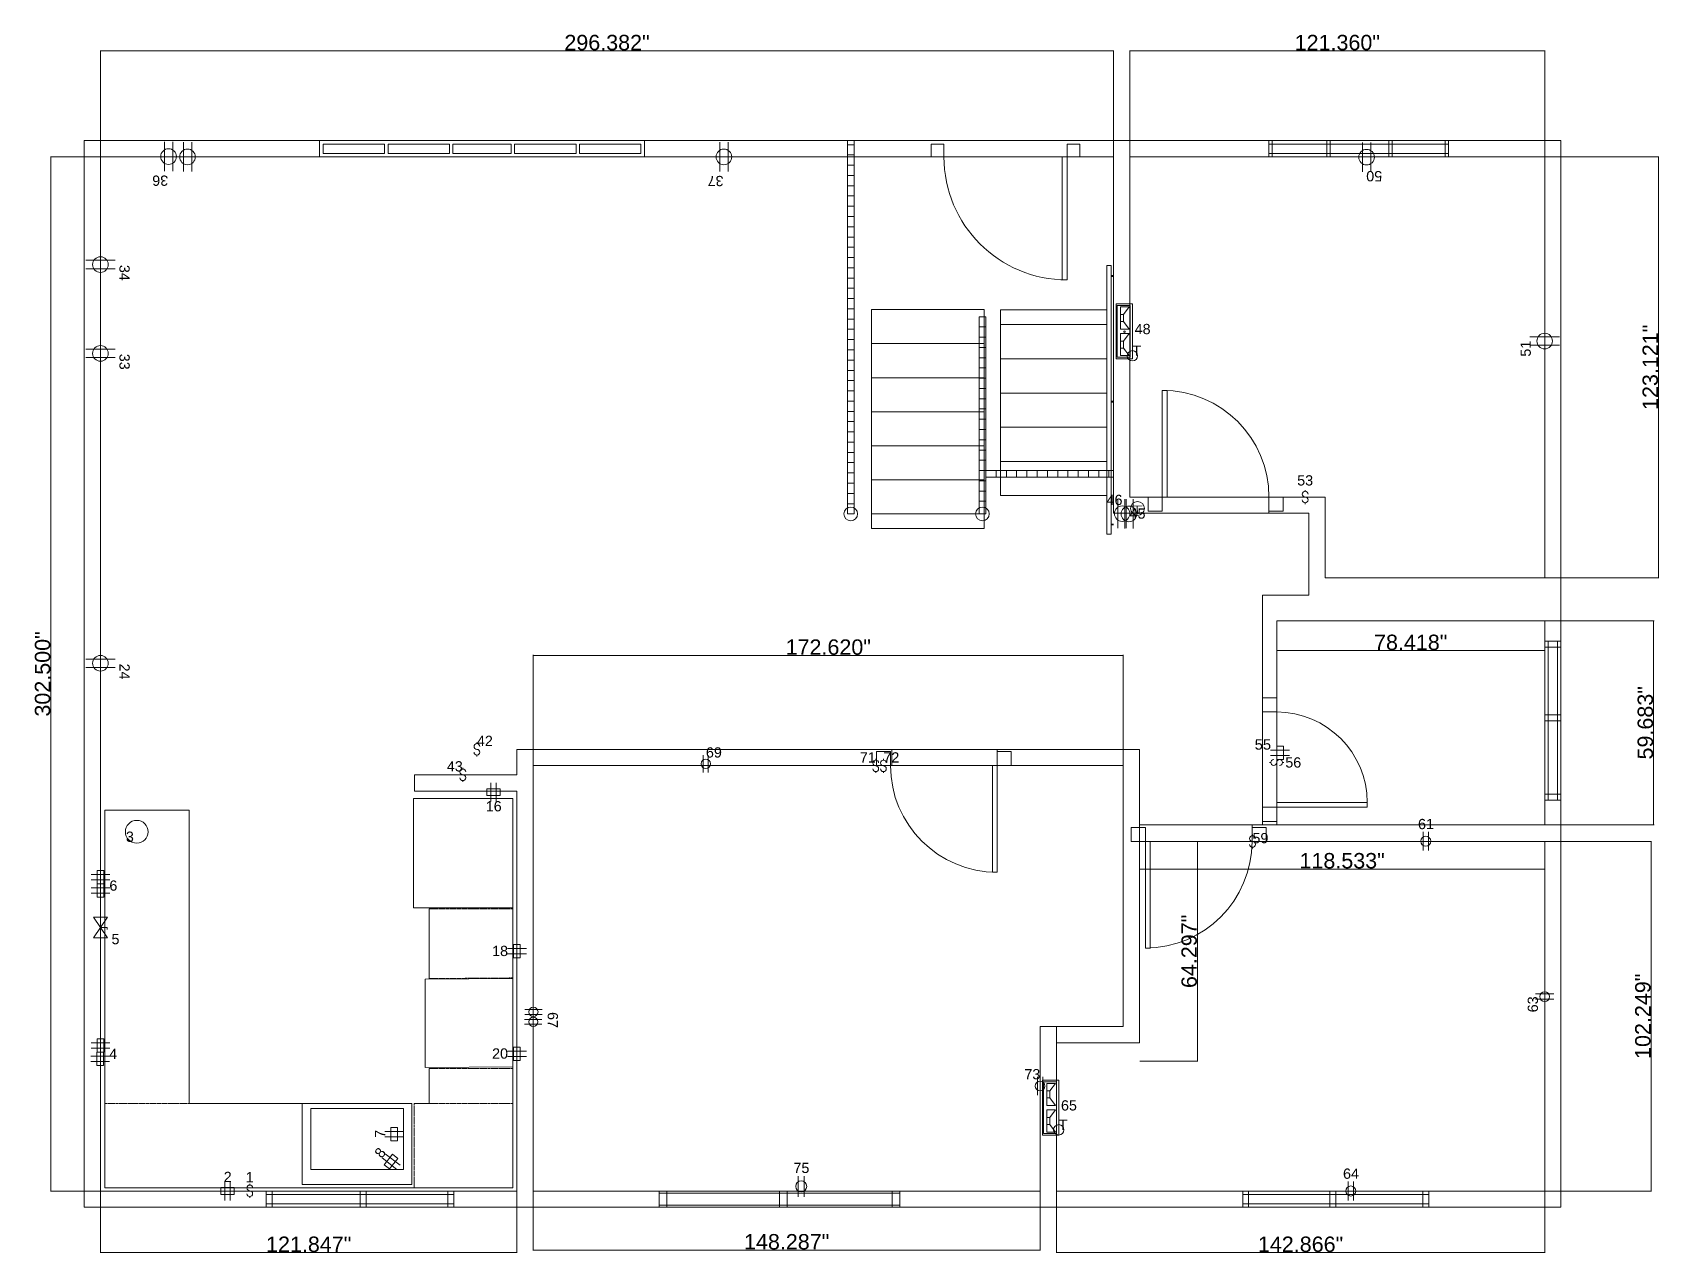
# Model space of a CAD drawing. Header units: feet. Extents: x -207319 to 456, y -19 to 544987.
# Drawn here: x -19.9 to 456.3, y -18.5 to 338.9 of the extents above; entities outside this region: 1.
import ezdxf
from ezdxf.enums import TextEntityAlignment as Align

# ---------------------------------------------------------------- set-up
doc = ezdxf.new("R2010")
doc.units = ezdxf.units.FT
doc.header["$MEASUREMENT"] = 0
doc.linetypes.add('CENTER2', pattern=[1.125, 0.75, -0.125, 0.125, -0.125])
for name, color, linetype, lineweight in [('A201-doors', 7, 'Continuous', 9), ('A201-wall-dimensions', 7, 'Continuous', 9), ('A201-walls', 7, 'Continuous', 9), ('A201-windows', 7, 'Continuous', 9), ('banister-handrail-stairs', 7, 'Continuous', 9), ('block-kitchen-sink-stove', 7, 'Continuous', 9), ('E101-First-Floor-Duplex', 7, 'Continuous', 9), ('E201-2nd-Floor-Duplex', 7, 'Continuous', 9)]:
    doc.layers.add(name, color=color, linetype=linetype, lineweight=lineweight)
doc.styles.add('Dimtext', font='Arial.ttf', dxfattribs={"height": 0.3125})
doc.styles.add('Reg', font='Arial.ttf', dxfattribs={"height": 3})
doc.dimstyles.new('Akhara', dxfattribs={"dimtxt": 0.125, "dimasz": 0.125, "dimexe": 0.125, "dimexo": 0.0625, "dimgap": 0.1, "dimtad": 1, "dimtoh": 1, "dimdec": 3, "dimzin": 3, "dimdsep": 46, "dimtxsty": 'Reg', "dimcen": 0.125, "dimdle": 0.125, "dimclrd": 256, "dimclre": 256, "dimclrt": 256, "dimazin": 2, "dimtfac": 1, "dimtdec": 3, "dimtofl": 0, "dimtmove": 1, "dimatfit": 3, "dimfxl": 1, "dimfrac": 1, "dimtolj": 1, "dimtzin": 0, "dimlwd": -1, "dimlwe": -1, "dimarcsym": 0})

# ---------------------------------------------------------------- blocks, each defined once
blk = doc.blocks.new('door-28w')
at = {"layer": 'A201-doors'}
for points in [[(78, 1095.69), (79.37, 1095.69), (79.37, 1122.19), (78, 1122.19)], [(47.37, 1091.56), (51.5, 1091.56), (51.5, 1095.69), (47.37, 1095.69)], [(79.37, 1091.56), (83.5, 1091.56), (83.5, 1095.69), (79.37, 1095.69)]]:
    blk.add_lwpolyline(points, close=True, dxfattribs=at)
blk.add_arc((78, 1095.69), 26.5, 90, 180, dxfattribs=at)
blk = doc.blocks.new('frontdoor')
for points in [[(1289.13, -81.73), (1290.5, -81.73), (1290.5, -45.73), (1289.13, -45.73)], [(1250.75, -85.48), (1254.5, -85.48), (1254.5, -81.73), (1250.75, -81.73)], [(1290.5, -85.48), (1294.25, -85.48), (1294.25, -81.73), (1290.5, -81.73)]]:
    blk.add_lwpolyline(points, close=True)
blk.add_arc((1290.5, -81.73), 36, 90, 180)
blk = doc.blocks.new('door4papa')
at = {"layer": 'A201-doors'}
for points in [[(1329.14, 118.25), (1330.52, 118.25), (1330.52, 149.45), (1329.14, 149.45)], [(1295.19, 114.13), (1299.32, 114.13), (1299.32, 118.25), (1295.19, 118.25)], [(1330.52, 114.13), (1334.64, 114.13), (1334.64, 118.25), (1330.52, 118.25)]]:
    blk.add_lwpolyline(points, close=True, dxfattribs=at)
blk.add_arc((1330.52, 118.25), 31.2, 90, 180, dxfattribs=at)
blk = doc.blocks.new('*D3')
at = {"layer": 'A201-wall-dimensions', "transparency": 16777216}
for p, q in [((126.6, -0.06), (126.6, -17.39)), ((274.88, -0.06), (274.88, -17.39)), ((126.72, -17.27), (274.76, -17.27))]:
    blk.add_line(p, q, dxfattribs=at)
for points in [[(126.72, -17.25), (126.72, -17.29), (126.6, -17.27)], [(274.76, -17.25), (274.76, -17.29), (274.88, -17.27)]]:
    blk.add_solid(points, dxfattribs=at)
at = {"layer": 'A201-wall-dimensions', "transparency": 16777216, "insert": (200.74, -14.87), "char_height": 4.5, "attachment_point": 5, "style": 'Reg'}
blk.add_mtext('\\A1;148.287"', dxfattribs=at)
blk = doc.blocks.new('*D19')
at = {"layer": 'A201-wall-dimensions', "transparency": 16777216}
for p, q in [((0, -0.06), (0, -18.12)), ((121.85, -0.06), (121.85, -18.12)), ((0.12, -17.99), (121.72, -17.99))]:
    blk.add_line(p, q, dxfattribs=at)
for points in [[(0.12, -17.97), (0.12, -18.02), (0, -17.99)], [(121.72, -17.97), (121.72, -18.02), (121.85, -17.99)]]:
    blk.add_solid(points, dxfattribs=at)
at = {"layer": 'A201-wall-dimensions', "transparency": 16777216, "insert": (60.92, -15.6), "char_height": 4.5, "attachment_point": 5, "style": 'Reg'}
blk.add_mtext('\\A1;121.847"', dxfattribs=at)
blk = doc.blocks.new('*D4')
at = {"layer": 'A201-wall-dimensions', "transparency": 16777216}
for p, q in [((279.63, -0.06), (279.63, -18.12)), ((422.5, -0.06), (422.5, -18.12)), ((422.37, -17.99), (279.76, -17.99))]:
    blk.add_line(p, q, dxfattribs=at)
for points in [[(279.76, -17.97), (279.76, -18.02), (279.63, -17.99)], [(422.37, -17.97), (422.37, -18.02), (422.5, -17.99)]]:
    blk.add_solid(points, dxfattribs=at)
at = {"layer": 'A201-wall-dimensions', "transparency": 16777216, "insert": (351.07, -15.6), "char_height": 4.5, "attachment_point": 5, "style": 'Reg'}
blk.add_mtext('\\A1;142.866"', dxfattribs=at)
blk = doc.blocks.new('*D5')
at = {"layer": 'A201-wall-dimensions', "transparency": 16777216}
for p, q in [((-0.06, 302.5), (-14.63, 302.5)), ((-14.51, 302.38), (-14.51, 0.13)), ((-0.06, 0), (-14.63, 0))]:
    blk.add_line(p, q, dxfattribs=at)
for points in [[(-14.53, 302.38), (-14.49, 302.38), (-14.51, 302.5)], [(-14.53, 0.13), (-14.49, 0.13), (-14.51, 0)]]:
    blk.add_solid(points, dxfattribs=at)
at = {"layer": 'A201-wall-dimensions', "transparency": 16777216, "insert": (-16.91, 151.25), "char_height": 4.5, "attachment_point": 5, "rotation": 90, "style": 'Reg'}
blk.add_mtext('\\A1;302.500"', dxfattribs=at)
blk = doc.blocks.new('*D6')
at = {"layer": 'A201-wall-dimensions', "transparency": 16777216}
for p, q in [((0, 302.56), (0, 333.63)), ((296.26, 333.51), (0.12, 333.51)), ((296.38, 302.56), (296.38, 333.63))]:
    blk.add_line(p, q, dxfattribs=at)
for points in [[(0.12, 333.53), (0.12, 333.49), (0, 333.51)], [(296.26, 333.53), (296.26, 333.49), (296.38, 333.51)]]:
    blk.add_solid(points, dxfattribs=at)
at = {"layer": 'A201-wall-dimensions', "transparency": 16777216, "insert": (148.19, 335.91), "char_height": 4.5, "attachment_point": 5, "style": 'Reg'}
blk.add_mtext('\\A1;296.382"', dxfattribs=at)
blk = doc.blocks.new('*D20')
at = {"layer": 'A201-wall-dimensions', "transparency": 16777216}
for p, q in [((126.6, 124.49), (126.6, 156.8)), ((299.09, 156.67), (126.72, 156.67)), ((299.22, 124.49), (299.22, 156.8))]:
    blk.add_line(p, q, dxfattribs=at)
for points in [[(126.72, 156.69), (126.72, 156.65), (126.6, 156.67)], [(299.09, 156.69), (299.09, 156.65), (299.22, 156.67)]]:
    blk.add_solid(points, dxfattribs=at)
at = {"layer": 'A201-wall-dimensions', "transparency": 16777216, "insert": (212.91, 159.07), "char_height": 4.5, "attachment_point": 5, "style": 'Reg'}
blk.add_mtext('\\A1;172.620"', dxfattribs=at)
blk = doc.blocks.new('*D7')
at = {"layer": 'A201-wall-dimensions', "transparency": 16777216}
for p, q in [((422.56, 102.25), (453.74, 102.25)), ((453.62, 102.12), (453.62, 0.13)), ((422.56, 0), (453.74, 0))]:
    blk.add_line(p, q, dxfattribs=at)
for points in [[(453.6, 102.12), (453.64, 102.12), (453.62, 102.25)], [(453.6, 0.13), (453.64, 0.13), (453.62, 0)]]:
    blk.add_solid(points, dxfattribs=at)
at = {"layer": 'A201-wall-dimensions', "transparency": 16777216, "insert": (451.22, 51.12), "char_height": 4.5, "attachment_point": 5, "rotation": 90, "style": 'Reg'}
blk.add_mtext('\\A1;102.249"', dxfattribs=at)
blk = doc.blocks.new('*D8')
at = {"layer": 'A201-wall-dimensions', "transparency": 16777216}
for p, q in [((422.56, 166.8), (454.47, 166.8)), ((454.34, 166.67), (454.34, 107.24)), ((422.56, 107.11), (454.47, 107.11))]:
    blk.add_line(p, q, dxfattribs=at)
for points in [[(454.32, 166.67), (454.36, 166.67), (454.34, 166.8)], [(454.32, 107.24), (454.36, 107.24), (454.34, 107.11)]]:
    blk.add_solid(points, dxfattribs=at)
at = {"layer": 'A201-wall-dimensions', "transparency": 16777216, "insert": (451.94, 136.96), "char_height": 4.5, "attachment_point": 5, "rotation": 90, "style": 'Reg'}
blk.add_mtext('\\A1;59.683"', dxfattribs=at)
blk = doc.blocks.new('*D9')
at = {"layer": 'A201-wall-dimensions', "transparency": 16777216}
for p, q in [((422.56, 302.5), (455.92, 302.5)), ((455.79, 302.38), (455.79, 179.5)), ((422.56, 179.38), (455.92, 179.38))]:
    blk.add_line(p, q, dxfattribs=at)
for points in [[(455.77, 302.38), (455.81, 302.38), (455.79, 302.5)], [(455.77, 179.5), (455.81, 179.5), (455.79, 179.38)]]:
    blk.add_solid(points, dxfattribs=at)
at = {"layer": 'A201-wall-dimensions', "transparency": 16777216, "insert": (453.39, 240.94), "char_height": 4.5, "attachment_point": 5, "rotation": 90, "style": 'Reg'}
blk.add_mtext('\\A1;123.121"', dxfattribs=at)
blk = doc.blocks.new('*D10')
at = {"layer": 'A201-wall-dimensions', "transparency": 16777216}
for p, q in [((301.14, 302.56), (301.14, 333.63)), ((301.27, 333.51), (422.37, 333.51)), ((422.5, 302.56), (422.5, 333.63))]:
    blk.add_line(p, q, dxfattribs=at)
for points in [[(301.27, 333.53), (301.27, 333.49), (301.14, 333.51)], [(422.37, 333.53), (422.37, 333.49), (422.5, 333.51)]]:
    blk.add_solid(points, dxfattribs=at)
at = {"layer": 'A201-wall-dimensions', "transparency": 16777216, "insert": (361.82, 335.91), "char_height": 4.5, "attachment_point": 5, "style": 'Reg'}
blk.add_mtext('\\A1;121.360"', dxfattribs=at)
blk = doc.blocks.new('*D11')
at = {"layer": 'A201-wall-dimensions', "transparency": 16777216}
for p, q in [((344.08, 166.73), (344.08, 157.93)), ((422.5, 166.73), (422.5, 157.93)), ((344.21, 158.06), (422.37, 158.06))]:
    blk.add_line(p, q, dxfattribs=at)
for points in [[(344.21, 158.08), (344.21, 158.04), (344.08, 158.06)], [(422.37, 158.08), (422.37, 158.04), (422.5, 158.06)]]:
    blk.add_solid(points, dxfattribs=at)
at = {"layer": 'A201-wall-dimensions', "transparency": 16777216, "insert": (383.29, 160.46), "char_height": 4.5, "attachment_point": 5, "style": 'Reg'}
blk.add_mtext('\\A1;78.418"', dxfattribs=at)
blk = doc.blocks.new('*D12')
at = {"layer": 'A201-wall-dimensions', "transparency": 16777216}
for p, q in [((304.03, 102.25), (321.02, 102.25)), ((320.9, 38.08), (320.9, 102.12)), ((304.03, 37.95), (321.02, 37.95))]:
    blk.add_line(p, q, dxfattribs=at)
for points in [[(320.88, 102.12), (320.92, 102.12), (320.9, 102.25)], [(320.88, 38.08), (320.92, 38.08), (320.9, 37.95)]]:
    blk.add_solid(points, dxfattribs=at)
at = {"layer": 'A201-wall-dimensions', "transparency": 16777216, "insert": (318.5, 70.1), "char_height": 4.5, "attachment_point": 5, "rotation": 90, "style": 'Reg'}
blk.add_mtext('\\A1;64.297"', dxfattribs=at)
blk = doc.blocks.new('*D13')
at = {"layer": 'A201-wall-dimensions', "transparency": 16777216}
for p, q in [((303.97, 102.19), (303.97, 94.06)), ((422.5, 102.19), (422.5, 94.06)), ((304.09, 94.19), (422.37, 94.19))]:
    blk.add_line(p, q, dxfattribs=at)
for points in [[(304.09, 94.21), (304.09, 94.17), (303.97, 94.19)], [(422.37, 94.21), (422.37, 94.17), (422.5, 94.19)]]:
    blk.add_solid(points, dxfattribs=at)
at = {"layer": 'A201-wall-dimensions', "transparency": 16777216, "insert": (363.23, 96.59), "char_height": 4.5, "attachment_point": 5, "style": 'Reg'}
blk.add_mtext('\\A1;118.533"', dxfattribs=at)
blk = doc.blocks.new('window70431')
at = {"layer": 'A201-windows'}
for p, q in [((100.68, 1252.77), (100.68, 1217.76)), ((102.44, 1252.77), (102.44, 1217.76)), ((103.07, 1251.66), (100.04, 1251.66)), ((103.07, 1235.27), (100.04, 1235.27)), ((103.07, 1234.15), (100.04, 1234.15)), ((103.07, 1218.88), (100.04, 1218.88))]:
    blk.add_line(p, q, dxfattribs=at)
blk.add_lwpolyline([(103.07, 1217.76), (103.07, 1252.77), (100.04, 1252.77), (100.04, 1217.76)], close=True, dxfattribs=at)
blk = doc.blocks.new('gfci-duplex')
at = {"layer": 'E101-First-Floor-Duplex'}
for p, q in [((22.51, -15.95), (28, -15.95)), ((22.51, -17.51), (28, -17.51)), ((26.23, -14.77), (24.27, -14.77)), ((24.27, -14.77), (24.27, -18.69)), ((24.27, -18.69), (26.23, -18.69)), ((26.23, -18.69), (26.23, -14.77))]:
    blk.add_line(p, q, dxfattribs=at)
at = {"style": 'Dimtext'}
blk.add_attdef('ID', (22.64, -16.67), '', height=0.168, rotation=90, dxfattribs=at)
blk = doc.blocks.new('switch')
at = {"layer": 'E101-First-Floor-Duplex'}
for p, q in [((44, 1.61), (44, 1.98)), ((44, -1.76), (44, -2.13))]:
    blk.add_line(p, q, dxfattribs=at)
for centre, start, end in [((44, 0.77), 360, 270), ((44, -0.92), 180, 0), ((44, -0.91), 0, 90)]:
    blk.add_arc(centre, 0.84, start, end, dxfattribs=at)
at = {"style": 'Reg'}
blk.add_attdef('ID', text='', height=4.5, dxfattribs=at).set_placement((43.99, 2.41), align=Align.CENTER)
blk = doc.blocks.new('two-gfci-duplex')
at = {"layer": 'E101-First-Floor-Duplex'}
for p, q in [((2.74, 43.37), (-2.75, 43.37)), ((0.98, 44.55), (-0.98, 44.55)), ((-0.98, 44.55), (-0.98, 40.63)), ((0.98, 40.63), (0.98, 44.55)), ((2.68, 39.45), (-2.81, 39.45)), ((2.74, 41.8), (-2.75, 41.8)), ((0.91, 40.63), (-1.05, 40.63)), ((-1.05, 40.63), (-1.05, 36.71)), ((-0.98, 40.63), (0.98, 40.63)), ((0.91, 36.71), (0.91, 40.63)), ((2.68, 37.88), (-2.81, 37.88)), ((-1.05, 36.71), (0.91, 36.71))]:
    blk.add_line(p, q, dxfattribs=at)
at = {"layer": 'E201-2nd-Floor-Duplex', "style": 'Dimtext'}
for p in [(2.55, 38.6), (2.61, 42.52)]:
    blk.add_attdef('ID', p, '', height=0.168, rotation=270, dxfattribs=at)
blk = doc.blocks.new('sink-stove-refrigerator-countertops')
at = {"layer": 'block-kitchen-sink-stove'}
for p, q in [((4.75, 427.25), (117.39, 427.25)), ((4.76, 427.25), (4.75, 305.53)), ((4.76, 427.25), (29.89, 427.25)), ((117.39, 427.25), (117.39, 402.12)), ((117.39, 402.12), (29.89, 402.12)), ((29.89, 402.12), (29.89, 368.38)), ((4.75, 368.38), (4.76, 368.38)), ((4.75, 365.75), (4.76, 365.75)), ((10.26, 365.75), (28.45, 365.75)), ((10.26, 338.12), (10.26, 365.75)), ((28.45, 365.75), (28.45, 338.12)), ((4.75, 335.15), (4.75, 335.15)), ((5.76, 335.62), (29.89, 335.62)), ((10.26, 338.12), (28.45, 338.12)), ((29.89, 330.53), (29.89, 335)), ((88.25, 335.15), (120.87, 335.15)), ((88.25, 335.15), (88.25, 305.53)), ((120.87, 335.15), (120.87, 305.53)), ((40.42, 330.53), (29.89, 330.53)), ((40.87, 305.53), (40.67, 331.65)), ((40.67, 331.65), (67.04, 331.65)), ((67.24, 305.53), (67.04, 331.65)), ((67.18, 330.53), (88, 330.53)), ((4.75, 305.53), (120.87, 305.53))]:
    blk.add_line(p, q, dxfattribs=at)
at = {"layer": 'block-kitchen-sink-stove', "linetype": 'CENTER2'}
for p, q in [((29.89, 427.25), (29.89, 402.12)), ((4.75, 335), (29.89, 335)), ((29.89, 305.53), (29.89, 330.53)), ((40.42, 305.53), (40.42, 330.53)), ((67.37, 305.53), (67.18, 330.53)), ((88, 305.53), (88, 330.53))]:
    blk.add_line(p, q, dxfattribs=at)
at = {"layer": 'block-kitchen-sink-stove'}
blk.add_lwpolyline([(29.89, 368.38), (29.89, 335.62), (5.76, 335.62), (5.76, 368.38)], close=True, dxfattribs=at)
blk = doc.blocks.new('countertops-stove-refrigerator')
at = {"layer": 'block-kitchen-sink-stove'}
blk.add_blockref('sink-stove-refrigerator-countertops', (0, 0), dxfattribs=at)
blk = doc.blocks.new('*U25')
at = {"layer": 'E101-First-Floor-Duplex'}
for p, q in [((144.12, 452.31), (144.12, 461.19)), ((146.66, 452.31), (146.66, 461.19))]:
    blk.add_line(p, q, dxfattribs=at)
blk.add_circle((145.4, 456.76), 2.36, dxfattribs=at)
at = {"style": 'Dimtext'}
blk.add_attdef('ID', text='', height=0.312, dxfattribs=at).set_placement((145.5, 462.5), align=Align.CENTER)
blk = doc.blocks.new('honeywell-themostat')
at = {"layer": 'E201-2nd-Floor-Duplex'}
blk.add_circle((304.37, 198.25), 0.529, dxfattribs=at)
at = {"style": 'Reg'}
blk.add_attdef('ID', (304.37, 198.25), '', height=4.5, dxfattribs=at)
blk = doc.blocks.new('electric-wall-heater')
at = {"layer": 'E201-2nd-Floor-Duplex'}
for p, q in [((301.14, 258.5), (298.66, 258.5)), ((298.66, 256.27), (298.66, 258.5)), ((301.14, 258.5), (299.56, 256.27)), ((301.14, 258.94), (301.44, 258.94)), ((301.14, 258.5), (301.14, 258.5, 0.44)), ((298.66, 256.27), (299.56, 256.27)), ((298.66, 254.24), (298.66, 256.27)), ((299.56, 254.24), (298.66, 254.24)), ((298.66, 254.24), (299.56, 254.24)), ((298.66, 254.24), (298.66, 252.01)), ((299.56, 256.27), (299.56, 254.24)), ((301.14, 252.01), (299.56, 254.24)), ((301.14, 252.01), (298.66, 252.01)), ((301.14, 250.75), (298.66, 250.75)), ((298.66, 248.52), (298.66, 250.75)), ((298.66, 248.52), (299.56, 248.52)), ((298.66, 246.49), (298.66, 248.52)), ((301.14, 250.75), (299.56, 248.52)), ((299.56, 248.52), (299.56, 246.49)), ((298.66, 246.49), (299.56, 246.49)), ((298.66, 246.49), (298.66, 244.26)), ((301.14, 244.26), (298.66, 244.26)), ((301.14, 244.26), (299.56, 246.49))]:
    blk.add_line(p, q, dxfattribs=at)
for points in [[(302.14, 243.38), (302.14, 259.38), (297.38, 259.38), (297.38, 243.38)], [(297.68, 258.94), (301.44, 258.94), (301.44, 243.81), (297.68, 243.81)]]:
    blk.add_lwpolyline(points, close=True, dxfattribs=at)
at = {"style": 'Reg'}
blk.add_attdef('ID', (302.79, 250.55), '', height=3, dxfattribs=at)
blk = doc.blocks.new('gas-shutoff-valve')
at = {"layer": 'E201-2nd-Floor-Duplex'}
for p, q in [((-29.87, 74.83), (-28.83, 74.83)), ((-27.81, 71.83), (-29.87, 74.83)), ((-27.81, 71.83), (-29.87, 68.82)), ((-28.83, 74.83), (-27.81, 74.83)), ((-26.79, 74.83), (-27.81, 74.83)), ((-27.81, 71.83), (-25.75, 74.83)), ((-27.81, 71.83), (-25.75, 68.82)), ((-25.75, 74.83), (-26.79, 74.83)), ((-29.87, 68.82), (-28.83, 68.82)), ((-28.83, 68.82), (-27.81, 68.82)), ((-26.79, 68.82), (-27.81, 68.82)), ((-25.75, 68.82), (-26.79, 68.82))]:
    blk.add_line(p, q, dxfattribs=at)
blk.add_lwpolyline([(-27.81, 71.83), (-25.81, 71.83), (-25.81, 71.31)], dxfattribs=at)
at = {"style": 'Reg'}
blk.add_attdef('ID', text='', height=3, dxfattribs=at).set_placement((-23.41, 68.46), align=Align.MIDDLE_CENTER)
blk = doc.blocks.new('hot-water-pot')
at = {"layer": 'E201-2nd-Floor-Duplex'}
blk.add_circle((-33.6, 64.25), 3.33, dxfattribs=at)
at = {"style": 'Reg'}
blk.add_attdef('ID', text='', height=3, dxfattribs=at).set_placement((-35.61, 62.81), align=Align.MIDDLE_CENTER)
blk = doc.blocks.new('one-duplex-y-orientation')
at = {"layer": 'E101-First-Floor-Duplex'}
for p, q in [((144.12, 452.31), (144.12, 461.19)), ((146.66, 452.31), (146.66, 461.19))]:
    blk.add_line(p, q, dxfattribs=at)
blk.add_circle((145.4, 456.76), 2.36, dxfattribs=at)
at = {"style": 'Dimtext'}
blk.add_attdef('ID', text='', height=0.312, dxfattribs=at).set_placement((145.5, 462.5), align=Align.CENTER)

msp = doc.modelspace()

# ---------------------------------------------------------------- linework, layer by layer
at = {"layer": 'A201-doors'}
for p, q in [((296.3841, 198.25), (310.6359, 198.25)), ((341.8359, 198.875), (341.8359, 198.25)), ((231.4722, 124.432), (231.4722, 129.182)), ((262.3195, 128.557), (262.3195, 129.1817)), ((266.4445, 124.432), (261.3803, 124.432)), ((336.8754, 107.1144), (344.0816, 107.1144)), ((336.8754, 106.3742), (336.8754, 107.1144)), ((344.0816, 108.1244), (344.0816, 107.1144))]:
    msp.add_line(p, q, dxfattribs=at)
at = {"layer": 'A201-wall-dimensions'}
msp.add_line((422.5625, 0), (453.7424, 0), dxfattribs=at)
msp.add_solid([(453.5966, -0.125), (453.6382, -0.125), (453.6174, 0)], dxfattribs=at)
at = {"layer": 'A201-walls'}
for p, q in [((422.5, 307.25), (422.5, 307.235)), ((296.3819, 302.5), (0, 302.5)), ((0, 0), (0, 302.5)), ((296.3819, 204.0461), (296.3819, 302.5)), ((301.1402, 203), (301.1402, 302.5)), ((301.1402, 302.5), (422.5, 302.5)), ((422.5, 302.5), (422.5, 179.379)), ((296.3841, 198.25), (296.3819, 204.0461)), ((358.2607, 203), (301.1402, 203)), ((358.2607, 179.379), (358.2607, 203)), ((353.5107, 198.25), (296.3841, 198.25)), ((353.5107, 174.25), (353.5107, 198.25)), ((422.5, 179.379), (358.2607, 179.379)), ((339.9566, 107.1144), (339.9566, 174.25)), ((339.9566, 174.25), (353.5107, 174.25)), ((344.0816, 107.1144), (344.0816, 166.797)), ((344.0816, 166.797), (422.5, 166.797)), ((422.5, 166.797), (422.5, 107.1144)), ((121.847, 129.182), (303.9672, 129.182)), ((121.847, 121.75), (121.847, 129.182)), ((303.9672, 129.182), (303.9672, 43.3592, 48)), ((126.597, 124.432), (126.597, 0)), ((299.2172, 124.432), (126.597, 124.432)), ((299.2172, 124.432), (299.2172, 48.1092, 48)), ((91.847, 117), (91.847, 121.75)), ((91.847, 121.75), (121.847, 121.75)), ((121.847, 117), (91.847, 117)), ((121.847, 0), (121.847, 117)), ((303.9672, 107.1144), (339.9566, 107.1144)), ((422.5, 107.1144), (344.0816, 107.1144)), ((303.9672, 102.2492), (422.5, 102.2492)), ((422.5, 102.2492), (422.5, 0)), ((274.8844, 48.1092, 48), (299.2172, 48.1092, 48)), ((274.8844, 0), (274.8844, 48.1092, 48)), ((279.6344, 0), (279.6344, 48.1092)), ((279.6344, 43.3592, 48), (303.9672, 43.3592, 48)), ((0, 0), (121.847, 0)), ((126.597, 0), (274.8844, 0)), ((422.5, 0), (279.6344, 0))]:
    msp.add_line(p, q, dxfattribs=at)
msp.add_lwpolyline([(-4.75, 307.25), (427.25, 307.25), (427.25, -4.75), (-4.75, -4.75)], close=True, dxfattribs=at)
at = {"layer": 'A201-windows'}
for p, q in [((65.125, 306.25), (83.125, 306.25)), ((65.125, 306.25), (65.125, 303.5)), ((83.125, 306.25), (83.125, 303.5)), ((84.125, 306.25), (84.125, 303.5)), ((84.125, 306.25), (102.125, 306.25)), ((102.125, 306.25), (102.125, 303.5)), ((103.125, 306.25), (103.125, 303.5)), ((103.125, 306.25), (120.125, 306.25)), ((120.125, 306.25), (120.125, 303.5)), ((121.125, 306.25), (121.125, 303.5)), ((121.125, 306.25), (139.125, 306.25)), ((139.125, 306.25), (139.125, 303.5)), ((140.125, 306.25), (140.125, 303.5)), ((140.125, 306.25), (158.125, 306.25)), ((158.125, 303.5), (158.125, 306.25)), ((341.765, 302.5), (341.765, 307.25)), ((341.765, 307.25), (394.39, 307.25)), ((341.765, 306.25), (394.39, 306.25)), ((342.765, 302.5), (342.765, 307.25)), ((358.7635, 307.25), (358.7635, 302.5)), ((359.7635, 302.5), (359.7635, 307.25)), ((359.7635, 307.25), (359.7635, 302.5)), ((376.8885, 302.5), (376.8885, 307.25)), ((377.8885, 302.5), (377.8885, 307.25)), ((393.39, 307.25), (393.39, 302.5)), ((394.39, 307.25), (394.39, 302.5)), ((65.125, 303.5), (83.125, 303.5)), ((84.125, 303.5), (102.125, 303.5)), ((103.125, 303.5), (120.125, 303.5)), ((121.125, 303.5), (139.125, 303.5)), ((140.125, 303.5), (158.125, 303.5)), ((341.765, 303.5), (394.39, 303.5)), ((359.7635, 302.5), (341.765, 302.5)), ((341.765, 302.5), (394.39, 302.5)), ((422.5, 166.797), (422.5, 114.297)), ((422.5, 114.297), (422.5, 160.797)), ((422.5, 160.797), (427.25, 160.797)), ((422.5, 159.047), (427.25, 159.047)), ((423.5, 114.297), (423.5, 160.797)), ((426.25, 114.297), (426.25, 160.797)), ((427.25, 114.297), (427.25, 160.797)), ((422.5, 139.297), (427.25, 139.297)), ((422.5, 137.547), (427.25, 137.547)), ((422.5, 116.047), (427.25, 116.047)), ((422.5, 114.297), (427.25, 114.297)), ((165.7169, 0), (165.7169, -4.75)), ((198.6698, 0), (198.6698, -4.75)), ((200.9148, 0), (200.9148, -4.75)), ((231.6227, 0), (231.6227, -4.75)), ((334.1344, 0), (388.6344, 0)), ((334.1344, 0), (334.1344, -4.75)), ((335.8844, 0), (335.8844, -4.75)), ((359.6344, 0), (359.6344, -4.75)), ((361.3844, 0), (361.3844, -4.75)), ((386.8844, 0), (386.8844, -4.75)), ((386.8844, 0), (386.8844, -4.75)), ((388.6344, 0), (388.6344, -4.75)), ((163.472, -0.6111), (233.8676, -0.6111)), ((163.472, -4.1389), (233.8676, -4.1389)), ((334.1344, -1), (388.6344, -1)), ((334.1344, -3.75), (388.6344, -3.75)), ((334.1344, -4.75), (388.6344, -4.75))]:
    msp.add_line(p, q, dxfattribs=at)
for points in [[(64.125, 302.5), (159.125, 302.5), (159.125, 307.25), (64.125, 307.25)], [(163.472, -4.75), (233.8676, -4.75), (233.8676, 0), (163.472, 0)]]:
    msp.add_lwpolyline(points, close=True, dxfattribs=at)
msp.add_lwpolyline([(0, 0), (0, 302.5), (64.125, 302.5)], dxfattribs=at)
at = {"layer": 'banister-handrail-stairs'}
for p, q in [((218.5, 306.0546), (220.5, 306.0546)), ((218.5, 303.0546), (220.5, 303.0546)), ((218.5, 300.0546), (220.5, 300.0546)), ((218.5, 297.0546), (220.5, 297.0546)), ((218.5, 294.0546), (220.5, 294.0546)), ((218.5, 291.0546), (220.5, 291.0546)), ((218.5, 288.0546), (220.5, 288.0546)), ((218.5, 285.0546), (220.5, 285.0546)), ((218.5, 282.0546), (220.5, 282.0546)), ((218.5, 279.0546), (220.5, 279.0546)), ((218.5, 276.0546), (220.5, 276.0546)), ((218.5, 273.0546), (220.5, 273.0546)), ((218.5, 270.0546), (220.5, 270.0546)), ((218.5, 267.0546), (220.5, 267.0546)), ((295.6402, 267.8024), (296.3902, 267.8024)), ((295.6402, 267.5524), (296.3902, 267.5524)), ((218.5, 264.0546), (220.5, 264.0546)), ((218.5, 261.0546), (220.5, 261.0546)), ((218.5, 258.0546), (220.5, 258.0546)), ((225.5297, 257.8381), (225.5297, 193.7536)), ((258.55, 257.8381), (225.5297, 257.8381)), ((258.55, 214.8024), (258.55, 257.8381)), ((258.55, 193.7536), (258.55, 257.8381)), ((218.5, 255.0546), (220.5, 255.0546)), ((259.0183, 255.75), (257.0183, 255.75)), ((259.0183, 252.75), (257.0183, 252.75)), ((263.3, 253.4274), (294.3902, 253.4274)), ((218.5, 252.0546), (220.5, 252.0546)), ((218.5, 249.0546), (220.5, 249.0546)), ((258.55, 247.8738), (225.5297, 247.8738)), ((259.0183, 249.75), (257.0183, 249.75)), ((218.5, 246.0546), (220.5, 246.0546)), ((218.5, 243.0546), (220.5, 243.0546)), ((259.0183, 246.75), (257.0183, 246.75)), ((259.0183, 243.75), (257.0183, 243.75)), ((263.3, 243.4274), (294.3902, 243.4274)), ((218.5, 240.0546), (220.5, 240.0546)), ((259.0183, 240.75), (257.0183, 240.75)), ((218.5, 237.0546), (220.5, 237.0546)), ((218.5, 234.0546), (220.5, 234.0546)), ((258.55, 237.9095), (225.5297, 237.9095)), ((259.0183, 237.75), (257.0183, 237.75)), ((259.0183, 234.75), (257.0183, 234.75)), ((263.3, 233.4274), (294.3902, 233.4274)), ((218.5, 231.0546), (220.5, 231.0546)), ((259.0183, 231.75), (257.0183, 231.75)), ((259.0183, 228.75), (257.0183, 228.75)), ((296.3902, 231.003), (295.6402, 231.003)), ((296.3902, 230.753), (295.6402, 230.753)), ((218.5, 228.0546), (220.5, 228.0546)), ((218.5, 225.0546), (220.5, 225.0546)), ((258.55, 227.9452), (225.5297, 227.9452)), ((259.0183, 225.75), (257.0183, 225.75)), ((218.5, 222.0546), (220.5, 222.0546)), ((259.0183, 222.75), (257.0183, 222.75)), ((259.0183, 219.75), (257.0183, 219.75)), ((263.3, 223.4274), (294.3902, 223.4274)), ((218.5, 219.0546), (220.5, 219.0546)), ((218.5, 216.0546), (220.5, 216.0546)), ((258.55, 217.9809), (225.5297, 217.9809)), ((259.0183, 216.75), (257.0183, 216.75)), ((218.5, 213.0546), (220.5, 213.0546)), ((218.5, 210.0546), (220.5, 210.0546)), ((259.0183, 213.75), (257.0183, 213.75)), ((259.0183, 210.75), (257.0183, 210.75)), ((258.55, 212.8024), (258.4833, 212.8024)), ((259.0183, 210.7618), (296.3902, 210.7618)), ((262.0183, 208.7618), (262.0183, 210.7618)), ((263.3, 213.4274), (294.3902, 213.4274)), ((265.0183, 208.7618), (265.0183, 210.7618)), ((268.0183, 208.7618), (268.0183, 210.7618)), ((271.0183, 208.7618), (271.0183, 210.7618)), ((274.0183, 208.7618), (274.0183, 210.7618)), ((277.0183, 208.7618), (277.0183, 210.7618)), ((280.0183, 208.7618), (280.0183, 210.7618)), ((283.0183, 208.7618), (283.0183, 210.7618)), ((286.0183, 208.7618), (286.0183, 210.7618)), ((289.0183, 208.7618), (289.0183, 210.7618)), ((292.0183, 208.7618), (292.0183, 210.7618)), ((295.0183, 208.7618), (295.0183, 210.7618)), ((218.5, 207.0546), (220.5, 207.0546)), ((258.55, 208.0167), (225.5297, 208.0167)), ((259.0183, 207.75), (257.0183, 207.75)), ((259.0183, 208.7618), (296.3902, 208.7618)), ((218.5, 204.0546), (220.5, 204.0546)), ((218.5, 201.0546), (220.5, 201.0546)), ((259.0183, 204.75), (257.0183, 204.75)), ((259.0183, 201.75), (257.0183, 201.75)), ((225.5297, 198.0524), (258.55, 198.0524)), ((225.5297, 193.7536), (258.55, 193.7536)), ((295.6402, 195.0838), (296.3902, 195.0838)), ((295.6402, 194.8338), (296.3902, 194.8338))]:
    msp.add_line(p, q, dxfattribs=at)
for points in [[(218.5, 307.25), (218.5, 198.0546), (220.5, 198.0546), (220.5, 307.25)], [(259.0183, 255.75), (259.0183, 208.7618), (259.0183, 198.0546), (257.0183, 198.0546), (257.0183, 208.7618), (257.0183, 255.75)]]:
    msp.add_lwpolyline(points, dxfattribs=at)
for points in [[(295.6402, 270.6917), (295.6402, 192.1321), (294.3902, 192.1321), (294.3902, 270.6917)], [(263.3, 203.4274), (263.3, 214.8024), (263.3, 257.7272), (294.3902, 257.7272), (294.3902, 203.4274)]]:
    msp.add_lwpolyline(points, close=True, dxfattribs=at)
for centre in [(219.5, 198.0546), (258.0183, 198.0546)]:
    msp.add_circle(centre, 2, dxfattribs=at)
at = {"layer": 'E201-2nd-Floor-Duplex'}
msp.add_line((0, 0), (0, 77.0625), dxfattribs=at)
msp.add_lwpolyline([(301.7846, 200.282), (304.7579, 200.3872), (303.2713, 200.3346), (303.354, 197.9987)], dxfattribs=at)
msp.add_circle((299.5612, 251.375), 0.214, dxfattribs=at)

# ---------------------------------------------------------------- block references
at = {"layer": 'A201-doors', "xscale": -1, "rotation": 180}
for name, p in [('frontdoor', (-1007.7533, 220.7666)), ('door4papa', (-1068.196, 242.6859))]:
    msp.add_blockref(name, p, dxfattribs=at)
at = {"layer": 'A201-doors', "xscale": -1}
msp.add_blockref('door4papa', (1641.1515, 84.7461), dxfattribs=at)
at = {"layer": 'A201-doors', "rotation": 180}
msp.add_blockref('door4papa', (1636.1909, 220.5031), dxfattribs=at)
at = {"layer": 'A201-wall-dimensions', "xscale": 0.9808669202576765, "yscale": 0.9808669202576765, "zscale": 0.9808669202576765, "rotation": 90.00000000000001}
msp.add_blockref('countertops-stove-refrigerator', (420.3343, -3.7606), dxfattribs=at)
at = {"layer": 'A201-walls', "rotation": 270}
msp.add_blockref('door-28w', (-751.6083, 191.6205), dxfattribs=at)
at = {"layer": 'A201-windows', "xscale": 1.567375886524823, "yscale": 1.567375886524823, "zscale": 1.567375886524823, "rotation": 89.99999999999999}
msp.add_blockref('window70431', (2012.0668, -161.5572), dxfattribs=at)
at = {"layer": 'E201-2nd-Floor-Duplex'}
ref = msp.add_blockref('*U25', (160.7968, 745.1662), dxfattribs=dict(at, xscale=0.9689268567491565, yscale=0.9689268567491565, zscale=0.9689268567491565, rotation=180))
ref.add_attrib('ID', '36', (19.8179, 297.0375), dxfattribs={"layer": '0', "height": 3, "rotation": 180, "style": 'Reg'})
for name, p, xscale, yscale, zscale, rotation in [('*U25', (166.3497, 745.0668), 0.9689268567491565, 0.9689268567491565, 0.9689268567491565, 180), ('*U25', (441.7403, 640.6327), 0.9689268567491565, 0.9689268567491565, 0.9689268567491565, 180), ('one-duplex-y-orientation', (-130.4765, 131.3219), 0.562819943175423, 0.562819943175423, 0.562819943175423, 269.9999999999996)]:
    msp.add_blockref(name, p, dxfattribs=dict(at, xscale=xscale, yscale=yscale, zscale=zscale, rotation=rotation))
ref = msp.add_blockref('*U25', (323.2605, 745.0668), dxfattribs=dict(at, xscale=0.9689268567491565, yscale=0.9689268567491565, zscale=0.9689268567491565, rotation=180))
ref.add_attrib('ID', '37', (182.2816, 296.9381), dxfattribs={"layer": '0', "height": 3, "rotation": 180, "style": 'Reg'})
ref = msp.add_blockref('*U25', (511.2605, 744.9797), dxfattribs=dict(at, xscale=0.9689268567491565, yscale=0.9689268567491565, zscale=0.9689268567491565, rotation=180))
ref.add_attrib('ID', '50', dxfattribs={"layer": '0', "height": 3, "rotation": 180, "style": 'Reg'}).set_placement((370.2816, 296.851), align=Align.MIDDLE_RIGHT)
ref = msp.add_blockref('*U25', (-442.5667, 411.8855), dxfattribs=dict(at, xscale=0.9689268567491565, yscale=0.9689268567491565, zscale=0.9689268567491565, rotation=270))
ref.add_attrib('ID', '34', (5.5619, 270.9066), dxfattribs={"layer": '0', "height": 3, "rotation": 270, "style": 'Reg'})
for name, p, values in [('electric-wall-heater', (-0.2564, 0.0911), {'ID': '48'}), ('hot-water-pot', (44.2115, 40.8342), {'ID': '3'}), ('gas-shutoff-valve', (27.8112, 5.235), {'ID': '5'}), ('electric-wall-heater', (-21.8059, -227), {'ID': '65'})]:
    msp.add_blockref(name, p, dxfattribs=at).add_auto_attribs(values)
ref = msp.add_blockref('*U25', (865.0457, 107.7407, 50.125), dxfattribs=dict(at, xscale=0.9689268567491565, yscale=0.9689268567491565, zscale=0.9689268567491565, rotation=89.99999999999997))
ref.add_attrib('ID', '51', dxfattribs={"layer": '0', "height": 3, "rotation": 90, "style": 'Reg'}).set_placement((416.917, 248.7196, 50.125), align=Align.MIDDLE_RIGHT)
ref = msp.add_blockref('*U25', (-442.5667, 385.8855), dxfattribs=dict(at, xscale=0.9689268567491565, yscale=0.9689268567491565, zscale=0.9689268567491565, rotation=270))
ref.add_attrib('ID', '33', (5.5619, 244.9066), dxfattribs={"layer": '0', "height": 3, "rotation": 270, "style": 'Reg'})
ref = msp.add_blockref('honeywell-themostat', (-572.0539, -324.9176), dxfattribs=dict(at, xscale=2.871253284131063, yscale=2.871253284131063, zscale=2.871253284131063))
ref.add_attrib('ID', 'T', (301.8838, 244.3085), dxfattribs={"layer": '0', "height": 3, "style": 'Reg'})
ref = msp.add_blockref('switch', (308.4222, 203.0636, -76.4358), dxfattribs=at)
ref.add_attrib('ID', '53', dxfattribs={"height": 3, "style": 'Reg'}).set_placement((352.4168, 205.4711, -76.4358), align=Align.BOTTOM_CENTER)
ref = msp.add_blockref('one-duplex-y-orientation', (159.585, -239.4484), dxfattribs=dict(at, xscale=0.9580480588307965, yscale=0.9580480588307965, zscale=0.9580480588307965))
ref.add_attrib('ID', '46', dxfattribs={"layer": '0', "height": 3, "style": 'Reg'}).set_placement((298.9809, 203.6488), align=Align.TOP_RIGHT)
ref = msp.add_blockref('honeywell-themostat', (-863.4569, -560.33), dxfattribs=dict(at, xscale=3.833544549549063, yscale=3.833544549549063, zscale=3.833544549549063))
ref.add_attrib('ID', '45', dxfattribs={"layer": '0', "height": 3, "style": 'Reg'}).set_placement((303.3782, 199.6703), align=Align.TOP_CENTER)
ref = msp.add_blockref('*U25', (-442.5667, 295.2605), dxfattribs=dict(at, xscale=0.9689268567491565, yscale=0.9689268567491565, zscale=0.9689268567491565, rotation=270))
ref.add_attrib('ID', '24', (5.5619, 154.2816), dxfattribs={"layer": '0', "height": 3, "rotation": 270, "style": 'Reg'})
ref = msp.add_blockref('switch', (66.125, 129.2534, -76.4358), dxfattribs=at)
ref.add_attrib('ID', '42', dxfattribs={"height": 3, "style": 'Reg'}).set_placement((110.1196, 131.6609, -76.4358), align=Align.MIDDLE_LEFT)
ref = msp.add_blockref('one-duplex-y-orientation', (93.1952, -138.4782), dxfattribs=dict(at, xscale=0.5768098800752729, yscale=0.5768098800752729, zscale=0.5768098800752729))
ref.add_attrib('ID', '69', dxfattribs={"layer": '0', "height": 3, "style": 'Reg'}).set_placement((177.121, 128.2964), align=Align.MIDDLE_LEFT)
ref = msp.add_blockref('gfci-duplex', (319.8091, 144.8789), dxfattribs=at)
ref.add_attrib('ID', '55', dxfattribs={"height": 3, "style": 'Reg', "width": 1.03}).set_placement((342.4479, 128.2139), align=Align.BOTTOM_RIGHT)
ref = msp.add_blockref('switch', (62, 121.8214), dxfattribs=at)
ref.add_attrib('ID', '43', dxfattribs={"height": 3, "style": 'Reg'}).set_placement((105.9946, 124.2289), align=Align.MIDDLE_RIGHT)
ref = msp.add_blockref('switch', (182.8107, 124.432), dxfattribs=at)
ref.add_attrib('ID', '71', dxfattribs={"layer": '0', "height": 3, "style": 'Reg'}).set_placement((226.8053, 126.8396), align=Align.MIDDLE_RIGHT)
ref = msp.add_blockref('switch', (185.0459, 124.432), dxfattribs=at)
ref.add_attrib('ID', '72', dxfattribs={"layer": '0', "height": 3, "style": 'Reg'}).set_placement((229.0404, 126.8396), align=Align.MIDDLE_LEFT)
ref = msp.add_blockref('switch', (344.1542, 170.1486), dxfattribs=dict(at, xscale=1.017822828993015, yscale=1.017822828993015, zscale=1.017822828993015, rotation=270))
ref.add_attrib('ID', '56', dxfattribs={"layer": '0', "height": 3, "style": 'Reg'}).set_placement((346.6047, 125.3699), align=Align.MIDDLE_LEFT)
ref = msp.add_blockref('gfci-duplex', (131.7079, 91.4247), dxfattribs=dict(at, xscale=-1, rotation=270))
ref.add_attrib('ID', '16', dxfattribs={"height": 3, "style": 'Reg'}).set_placement((115.0429, 111.0512), align=Align.CENTER)
ref = msp.add_blockref('switch', (293, 102.3206), dxfattribs=at)
ref.add_attrib('ID', '59', dxfattribs={"layer": '0', "height": 3, "style": 'Reg'}).set_placement((336.9946, 104.7281), align=Align.TOP_LEFT)
ref = msp.add_blockref('one-duplex-y-orientation', (298.3217, -178.4432), dxfattribs=dict(at, xscale=0.6146821484794731, yscale=0.6146821484794731, zscale=0.6146821484794731))
ref.add_attrib('ID', '61', dxfattribs={"layer": '0', "height": 3, "style": 'Reg'}).set_placement((387.7579, 105.8473), align=Align.CENTER)
at = {"layer": 'E201-2nd-Floor-Duplex', "rotation": 180}
msp.add_blockref('gfci-duplex', (25.2531, 75.106), dxfattribs=at)
at = {"layer": 'E201-2nd-Floor-Duplex'}
ref = msp.add_blockref('gfci-duplex', (25.2531, 71.1838), dxfattribs=dict(at, rotation=180))
ref.add_attrib('ID', '6', (2.6143, 87.8488), dxfattribs={"height": 3, "style": 'Reg'})
ref = msp.add_blockref('gfci-duplex', (96.5926, 86.8895), dxfattribs=at)
ref.add_attrib('ID', '18', dxfattribs={"height": 3, "style": 'Reg'}).set_placement((119.2313, 70.2245), align=Align.MIDDLE_RIGHT)
ref = msp.add_blockref('one-duplex-y-orientation', (700.3417, -31.5732), dxfattribs=dict(at, xscale=0.6082887026473405, yscale=0.6082887026473405, zscale=0.6082887026473405, rotation=90))
ref.add_attrib('ID', '63', dxfattribs={"layer": '0', "height": 3, "rotation": 90, "style": 'Reg'}).set_placement((419.0082, 56.9328), align=Align.MIDDLE_RIGHT)
ref = msp.add_blockref('one-duplex-y-orientation', (-134.6481, 135.5795), dxfattribs=dict(at, xscale=0.5720630428771227, yscale=0.5720630428771227, zscale=0.5720630428771227, rotation=270))
ref.add_attrib('ID', '67', dxfattribs={"layer": '0', "height": 3, "rotation": 270, "style": 'Reg'}).set_placement((129.931, 52.3443), align=Align.BOTTOM_LEFT)
ref = msp.add_blockref('two-gfci-duplex', (0, 0), dxfattribs=at)
ref.add_attrib('ID', '4', (2.5464, 38.6016), dxfattribs={"height": 3, "style": 'Reg'})
ref = msp.add_blockref('gfci-duplex', (96.5926, 56.8896), dxfattribs=at)
ref.add_attrib('ID', '20', dxfattribs={"height": 3, "style": 'Reg'}).set_placement((119.2313, 40.2246), align=Align.MIDDLE_RIGHT)
ref = msp.add_blockref('one-duplex-y-orientation', (187.0209, -245.302, 30.6359), dxfattribs=dict(at, xscale=0.6042730461226978, yscale=0.6042730461226978, zscale=0.6042730461226978))
ref.add_attrib('ID', '73', dxfattribs={"layer": '0', "height": 3, "style": 'Reg'}).set_placement((274.9426, 34.1743, 30.6359), align=Align.MIDDLE_RIGHT)
ref = msp.add_blockref('honeywell-themostat', (-593.6034, -551.3328), dxfattribs=dict(at, xscale=2.871253284131063, yscale=2.871253284131063, zscale=2.871253284131063))
ref.add_attrib('ID', 'T', (280.3343, 17.8932), dxfattribs={"layer": '0', "height": 3, "style": 'Reg'})
ref = msp.add_blockref('gfci-duplex', (60.6786, 33.3779), dxfattribs=at)
ref.add_attrib('ID', '7', dxfattribs={"height": 3, "rotation": 90, "style": 'Reg'}).set_placement((83.3174, 16.7129), align=Align.CENTER)
ref = msp.add_blockref('gfci-duplex', (75.4583, 37.3695), dxfattribs=dict(at, rotation=321.8875507478615))
ref.add_attrib('ID', '8', dxfattribs={"height": 3, "rotation": 51.887551, "style": 'Reg'}).set_placement((82.9847, 10.2847), align=Align.CENTER)
ref = msp.add_blockref('gfci-duplex', (53.8895, 25.2544, 0.0016), dxfattribs=dict(at, rotation=270))
ref.add_attrib('ID', '2', dxfattribs={"height": 3, "style": 'Reg'}).set_placement((37.2245, 2.6157, 0.0016), align=Align.CENTER)
ref = msp.add_blockref('switch', (-0.3387, 0.1427), dxfattribs=at)
ref.add_attrib('ID', '1', dxfattribs={"layer": '0', "height": 3, "style": 'Reg'}).set_placement((43.6559, 2.5502), align=Align.CENTER)
ref = msp.add_blockref('one-duplex-y-orientation', (105.8057, -310.2082), dxfattribs=dict(at, xscale=0.6821255853135559, yscale=0.6821255853135559, zscale=0.6821255853135559))
ref.add_attrib('ID', '75', dxfattribs={"layer": '0', "height": 3, "style": 'Reg'}).set_placement((205.0549, 5.2749), align=Align.CENTER)
ref = msp.add_blockref('one-duplex-y-orientation', (275.0629, -284.9071), dxfattribs=dict(at, xscale=0.6237571065933893, yscale=0.6237571065933893, zscale=0.6237571065933893))
ref.add_attrib('ID', '64', dxfattribs={"layer": '0', "height": 3, "style": 'Reg'}).set_placement((365.8195, 3.5806), align=Align.CENTER)

# ---------------------------------------------------------------- texts
at = {"style": 'Dimtext'}
msp.add_attdef('ID', (-207381.1863, 544506.9713), 'insertID', height=480, dxfattribs=at)

# ---------------------------------------------------------------- dimensions: what is measured, and where the dimension line sits
at = {"layer": 'A201-wall-dimensions'}
for base, p1, p2, angle, picture, middle in [((0, 333.509), (296.3819, 302.5), (0, 302.5), 180, '*D6', (148.191, 335.9081)), ((422.5, 333.509), (301.1402, 302.5), (422.5, 302.5), 180, '*D10', (361.8201, 335.9081)), ((-14.5094, 0), (0, 302.5), (0, 0), 90, '*D5', (-16.9085, 151.25)), ((455.7911, 179.379), (422.5, 302.5), (422.5, 179.379), 90, '*D9', (453.392, 240.9395)), ((422.5, 158.0579), (344.0816, 166.797), (422.5, 166.797), 180, '*D11', (383.2908, 160.4554)), ((454.342, 107.1144), (422.5, 166.797), (422.5, 107.1144), 90, '*D8', (451.9429, 136.9557)), ((126.597, 156.6706), (299.2172, 124.432), (126.597, 124.432), 180, '*D20', (212.9071, 159.0682)), ((320.8978, 102.2492), (303.9672, 37.9518), (303.9672, 102.2492), 90, '*D12', (318.5002, 70.1005)), ((422.5, 94.1891), (303.9672, 102.2492), (422.5, 102.2492), 180, '*D13', (363.2336, 96.5882)), ((453.6174, 0), (422.5, 102.2492), (422.5, 0), 90, '*D7', (451.2198, 51.1246)), ((121.847, -17.9944), (0, 0), (121.847, 0), 180, '*D19', (60.9235, -15.5968)), ((274.8844, -17.2699), (126.597, 0), (274.8844, 0), 180, '*D3', (200.7407, -14.8723)), ((279.6344, -17.9944), (422.5, 0), (279.6344, 0), 180, '*D4', (351.0672, -15.5968))]:
    dim = msp.add_linear_dim(base=base, p1=p1, p2=p2, angle=angle, dimstyle='Akhara', override={"dimscale": 1, "dimpost": '"', "dimtix": 0, "dimtofl": 0, "dimtmove": 0, "dimatfit": 3}, dxfattribs=at)
    dim.commit()
    dim.dimension.update_dxf_attribs({"geometry": picture, "text_midpoint": middle})

doc.saveas('drawing.dxf')
